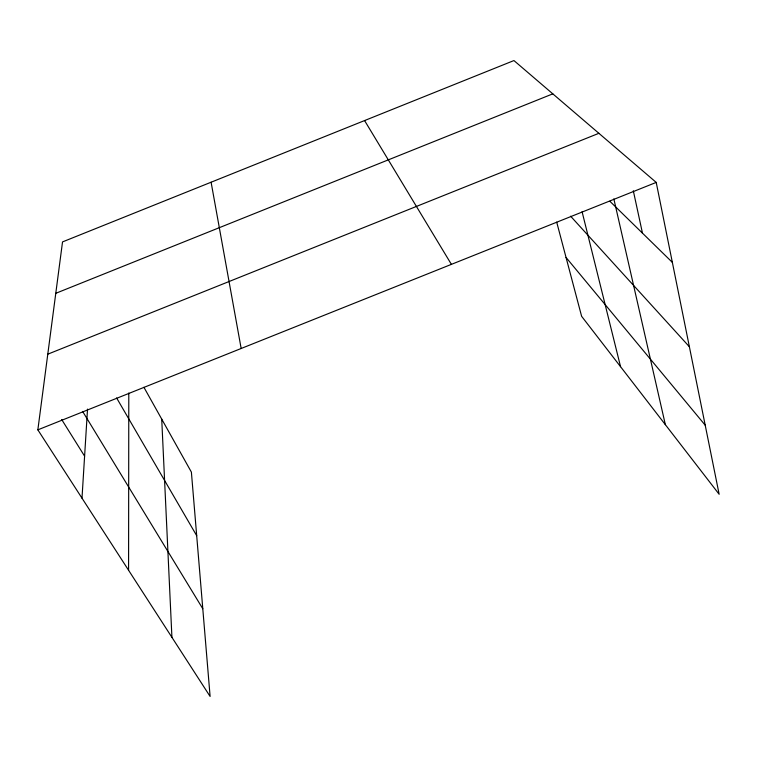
<?xml version="1.0" encoding="UTF-8"?>
<svg xmlns="http://www.w3.org/2000/svg" width="757" height="757" viewBox="0 0 757 757"><rect width="100%" height="100%" fill="white"/><g stroke="black" fill="none" stroke-linecap="round" stroke-linejoin="round"><path stroke-width="1.14" d="M128.576 570.267L128.794 392.987M81.993 498.163L87.519 409.121M143.915 387.291L191.389 472.103L210.105 696.44L37.85 429.844L62.528 241.909L513.946 60.56L656.215 182.409L719.15 494.283L581.622 316.312L556.698 222.123M55.781 293.309L552.818 93.849M47.786 354.181L598.891 133.308M37.85 429.844L656.215 182.409M609.868 201.248L672.358 262.386M570.617 216.199L689.381 346.753M566.047 257.465L705.212 425.207M61.686 419.529L84.595 456.14M82.655 411.448L202.791 608.751M364.571 120.562L451.399 264.363M116.616 397.945L196.688 535.672M582.076 211.695L620.56 366.7M613.851 198.892L665.356 424.668M633.316 190.783L642.466 233.137M211.099 182.219L241.161 348.494M161.724 419.113L171.924 637.356"/></g></svg>
